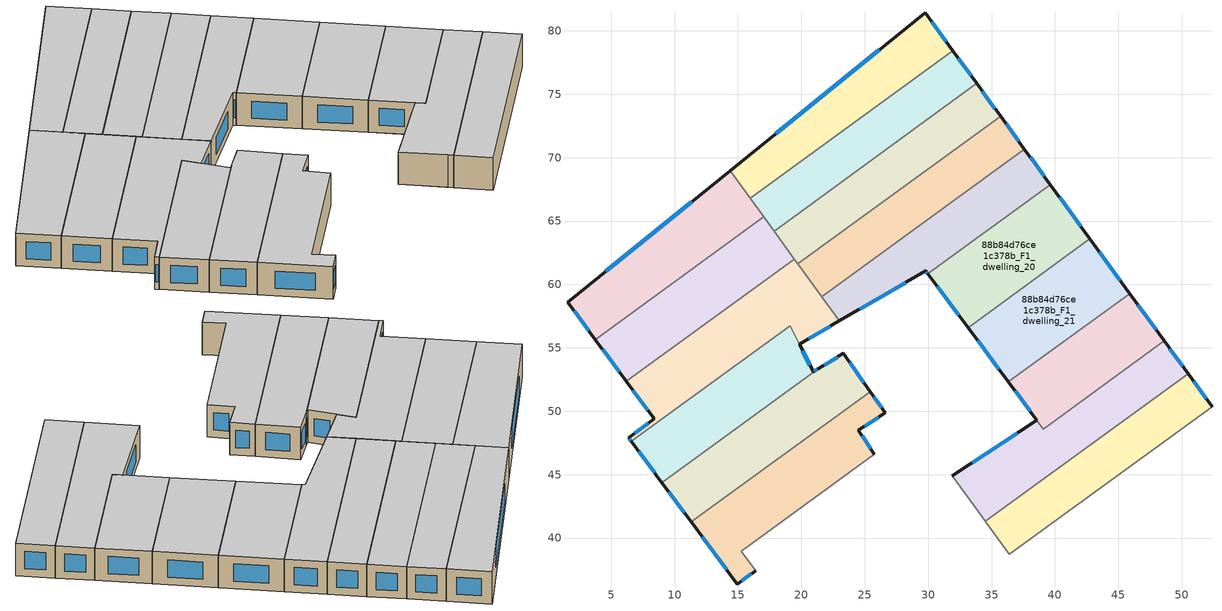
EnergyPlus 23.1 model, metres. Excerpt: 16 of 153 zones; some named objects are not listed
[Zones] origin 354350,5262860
88b84d76ce1c378b_F1_dwelling_0
 floor to 88b84d76ce1c378b_F0_dwelling_0 (EU_floor_Construction): 14.38,68.97 17.04,65.33 3.76,55.65 1.56,58.61 z3
 wall outside (EU_wall_Construction): 14.38,68.97 1.56,58.61 3.76,55.65 z3:6
 wall to 88b84d76ce1c378b_F1_dwelling_1 (EU_wall_Construction): 3.76,55.65 17.04,65.33 z3:6
 wall to 88b84d76ce1c378b_F1_dwelling_15 (EU_wall_Construction): 15.97,66.79 14.38,68.97 z3:6
 wall to 88b84d76ce1c378b_F1_dwelling_16 (EU_wall_Construction): 17.04,65.33 15.97,66.79 z3:6
 window (EU_Window_Construction): 2.08,57.91 3.24,56.35 / 11.37,66.54 4.57,61.04 z3.7:5.3
 ceiling to 88b84d76ce1c378b_F2_dwelling_0 (EU_floor_Construction): 17.04,65.33 14.38,68.97 1.56,58.61 3.76,55.65 z6
88b84d76ce1c378b_F1_dwelling_1
 floor to 88b84d76ce1c378b_F0_dwelling_1 (EU_floor_Construction): 17.04,65.33 19.46,62.01 6.21,52.36 3.76,55.65 z3
 wall outside (EU_wall_Construction): 3.76,55.65 6.21,52.36 z3:6
 wall to 88b84d76ce1c378b_F1_dwelling_2 (EU_wall_Construction): 6.21,52.36 19.46,62.01 z3:6
 wall to 88b84d76ce1c378b_F1_dwelling_17 (EU_wall_Construction): 19.46,62.01 17.85,64.21 z3:6
 wall to 88b84d76ce1c378b_F1_dwelling_16 (EU_wall_Construction): 17.85,64.21 17.04,65.33 z3:6
 window (EU_Window_Construction): 4.33,54.88 5.63,53.13 z3.7:5.3
 ceiling to 88b84d76ce1c378b_F2_dwelling_1 (EU_floor_Construction): 19.46,62.01 17.04,65.33 3.76,55.65 6.21,52.36 z6
88b84d76ce1c378b_F1_dwelling_15
 floor to 88b84d76ce1c378b_F0_dwelling_15 (EU_floor_Construction): 29.77,81.42 31.95,78.43 15.97,66.79 14.38,68.97 z3
 wall outside (EU_wall_Construction): 31.95,78.43 29.77,81.42 14.38,68.97 z3:6
 wall to 88b84d76ce1c378b_F1_dwelling_16 (EU_wall_Construction): 15.97,66.79 31.95,78.43 z3:6
 window (EU_Window_Construction): 26.16,78.5 17.99,71.9 / 31.44,79.14 30.28,80.72 z3.7:5.3
 ceiling to 88b84d76ce1c378b_F2_dwelling_15 (EU_floor_Construction): 31.95,78.43 29.77,81.42 14.38,68.97 15.97,66.79 z6
88b84d76ce1c378b_F1_dwelling_16
 floor to 88b84d76ce1c378b_F0_dwelling_16 (EU_floor_Construction): 31.95,78.43 33.83,75.85 17.85,64.21 15.97,66.79 z3
 wall outside (EU_wall_Construction): 33.83,75.85 31.95,78.43 z3:6
 wall to 88b84d76ce1c378b_F1_dwelling_17 (EU_wall_Construction): 17.85,64.21 33.83,75.85 z3:6
 window (EU_Window_Construction): 33.39,76.46 32.39,77.83 z3.7:5.3
 ceiling to 88b84d76ce1c378b_F2_dwelling_16 (EU_floor_Construction): 33.83,75.85 31.95,78.43 15.97,66.79 17.85,64.21 z6
88b84d76ce1c378b_F1_dwelling_17
 floor to 88b84d76ce1c378b_F0_dwelling_17 (EU_floor_Construction): 33.83,75.85 35.71,73.27 19.73,61.63 17.85,64.21 z3
 wall outside (EU_wall_Construction): 35.71,73.27 33.83,75.85 z3:6
 wall to 88b84d76ce1c378b_F1_dwelling_18 (EU_wall_Construction): 19.73,61.63 35.71,73.27 z3:6
 wall to 88b84d76ce1c378b_F1_dwelling_2 (EU_wall_Construction): 19.46,62.01 19.73,61.63 z3:6
 window (EU_Window_Construction): 35.27,73.87 34.27,75.25 z3.7:5.3
 ceiling to 88b84d76ce1c378b_F2_dwelling_17 (EU_floor_Construction): 35.71,73.27 33.83,75.85 17.85,64.21 19.73,61.63 z6
88b84d76ce1c378b_F1_dwelling_18
 floor to 88b84d76ce1c378b_F0_dwelling_18 (EU_floor_Construction): 35.71,73.27 37.6,70.68 21.61,59.04 19.73,61.63 z3
 wall outside (EU_wall_Construction): 37.6,70.68 35.71,73.27 z3:6
 wall to 88b84d76ce1c378b_F1_dwelling_19 (EU_wall_Construction): 21.61,59.04 37.6,70.68 z3:6
 wall to 88b84d76ce1c378b_F1_dwelling_2 (EU_wall_Construction): 19.73,61.63 21.61,59.04 z3:6
 window (EU_Window_Construction): 37.15,71.29 36.16,72.66 z3.7:5.3
 ceiling to 88b84d76ce1c378b_F2_dwelling_18 (EU_floor_Construction): 37.6,70.68 35.71,73.27 19.73,61.63 21.61,59.04 z6
88b84d76ce1c378b_F1_dwelling_19
 floor to 88b84d76ce1c378b_F0_dwelling_19 (EU_floor_Construction): 37.6,70.68 39.64,67.88 29.99,60.85 29.82,61.07 23.01,57.13 21.61,59.04 z3
 wall outside (EU_wall_Construction): 39.64,67.88 37.6,70.68 / 23.01,57.13 29.82,61.07 29.99,60.85 z3:6
 wall to 88b84d76ce1c378b_F1_dwelling_20 (EU_wall_Construction): 29.99,60.85 39.64,67.88 z3:6
 wall to 88b84d76ce1c378b_F1_dwelling_2 (EU_wall_Construction): 21.61,59.04 23.01,57.13 z3:6
 window (EU_Window_Construction): 39.16,68.54 38.08,70.03 / 29.86,61.02 29.95,60.9 / 24.61,58.06 28.22,60.15 z3.7:5.3
 ceiling to 88b84d76ce1c378b_F2_dwelling_19 (EU_floor_Construction): 29.99,60.85 39.64,67.88 37.6,70.68 21.61,59.04 23.01,57.13 29.82,61.07 z6
88b84d76ce1c378b_F1_dwelling_2
 floor to 88b84d76ce1c378b_F0_dwelling_2 (EU_floor_Construction): 19.46,62.01 23.01,57.13 19.86,55.3 19.15,56.76 6.6,47.62 6.39,47.91 8.4,49.41 6.21,52.36 z3
 wall outside (EU_wall_Construction): 19.86,55.3 23.01,57.13 / 6.21,52.36 8.4,49.41 6.39,47.91 6.6,47.62 z3:6
 wall to 88b84d76ce1c378b_F1_dwelling_3 (EU_wall_Construction): 19.15,56.76 19.86,55.3 / 6.6,47.62 19.14,56.75 z3:6
 window (EU_Window_Construction): 20.6,55.73 22.27,56.7 / 6.44,47.84 6.55,47.69 / 7.93,49.06 6.86,48.26 / 6.72,51.66 7.88,50.1 z3.7:5.3
 ceiling to 88b84d76ce1c378b_F2_dwelling_2 (EU_floor_Construction): 19.86,55.3 23.01,57.13 19.46,62.01 6.21,52.36 8.4,49.41 6.39,47.91 6.6,47.62 19.15,56.76 z6
88b84d76ce1c378b_F1_dwelling_20
 floor to 88b84d76ce1c378b_F0_dwelling_20 (EU_floor_Construction): 39.64,67.88 42.76,63.59 33.15,56.59 29.99,60.85 z3
 wall outside (EU_wall_Construction): 29.99,60.85 33.15,56.59 / 42.76,63.59 39.64,67.88 z3:6
 wall to 88b84d76ce1c378b_F1_dwelling_21 (EU_wall_Construction): 33.15,56.59 42.76,63.59 z3:6
 window (EU_Window_Construction): 30.73,59.85 32.41,57.59 / 42.03,64.6 40.37,66.87 z3.7:5.3
 ceiling to 88b84d76ce1c378b_F2_dwelling_20 (EU_floor_Construction): 42.76,63.59 39.64,67.88 29.99,60.85 33.15,56.59 z6
88b84d76ce1c378b_F1_dwelling_21
 floor to 88b84d76ce1c378b_F0_dwelling_21 (EU_floor_Construction): 42.76,63.59 45.9,59.29 36.33,52.32 33.15,56.59 z3
 wall outside (EU_wall_Construction): 33.15,56.59 36.33,52.32 / 45.9,59.29 42.76,63.59 z3:6
 wall to 88b84d76ce1c378b_F1_dwelling_22 (EU_wall_Construction): 36.33,52.32 45.9,59.29 z3:6
 window (EU_Window_Construction): 33.9,55.59 35.58,53.32 / 45.16,60.3 43.5,62.58 z3.7:5.3
 ceiling to 88b84d76ce1c378b_F2_dwelling_21 (EU_floor_Construction): 45.9,59.29 42.76,63.59 33.15,56.59 36.33,52.32 z6
88b84d76ce1c378b_F1_dwelling_22
 floor to 88b84d76ce1c378b_F0_dwelling_22 (EU_floor_Construction): 45.9,59.29 48.62,55.54 39.09,48.6 36.33,52.32 z3
 wall outside (EU_wall_Construction): 48.62,55.54 45.9,59.29 / 36.33,52.32 38.58,49.29 z3:6
 wall to 88b84d76ce1c378b_F1_dwelling_23 (EU_wall_Construction): 38.58,49.29 39.09,48.6 48.62,55.54 z3:6
 window (EU_Window_Construction): 47.98,56.42 46.54,58.41 / 36.86,51.61 38.05,50 z3.7:5.3
 ceiling to 88b84d76ce1c378b_F2_dwelling_22 (EU_floor_Construction): 48.62,55.54 45.9,59.29 36.33,52.32 39.09,48.6 z6
88b84d76ce1c378b_F1_dwelling_23
 floor to 88b84d76ce1c378b_F0_dwelling_23 (EU_floor_Construction): 48.62,55.54 50.51,52.96 34.52,41.32 31.89,44.93 38.58,49.29 39.09,48.6 z3
 wall outside (EU_wall_Construction): 50.51,52.96 48.62,55.54 / 38.58,49.29 31.89,44.93 z3:6
 wall to 88b84d76ce1c378b_F1_dwelling_24 (EU_wall_Construction): 34.52,41.32 50.51,52.96 z3:6
 wall to 88b84d76ce1c378b_F1_dwelling_7 (EU_wall_Construction): 31.89,44.93 34.23,41.73 z3:6
 wall to 88b84d76ce1c378b_F1_dwelling_8 (EU_wall_Construction): 34.23,41.73 34.52,41.32 z3:6
 window (EU_Window_Construction): 50.06,53.57 49.07,54.94 / 37.01,48.27 33.46,45.96 z3.7:5.3
 ceiling to 88b84d76ce1c378b_F2_dwelling_23 (EU_floor_Construction): 50.51,52.96 48.62,55.54 39.09,48.6 38.58,49.29 31.89,44.93 34.52,41.32 z6
88b84d76ce1c378b_F1_dwelling_24
 floor to 88b84d76ce1c378b_F0_dwelling_24 (EU_floor_Construction): 50.51,52.96 52.39,50.38 36.41,38.74 34.52,41.32 z3
 wall outside (EU_wall_Construction): 52.39,50.38 50.51,52.96 z3:6
 wall to 88b84d76ce1c378b_F1_dwelling_25 (EU_wall_Construction): 36.41,38.74 52.39,50.38 z3:6
 wall to 88b84d76ce1c378b_F1_dwelling_8 (EU_wall_Construction): 34.52,41.32 36.41,38.74 z3:6
 window (EU_Window_Construction): 51.95,50.98 50.95,52.35 z3.7:5.3
 ceiling to 88b84d76ce1c378b_F2_dwelling_24 (EU_floor_Construction): 52.39,50.38 50.51,52.96 34.52,41.32 36.41,38.74 z6
88b84d76ce1c378b_F1_dwelling_3
 floor to 88b84d76ce1c378b_F0_dwelling_3 (EU_floor_Construction): 19.14,56.75 20.93,53.11 21.35,53.36 9.01,44.38 6.6,47.62 z3
 wall outside (EU_wall_Construction): 6.6,47.62 9.01,44.38 / 21.35,53.36 20.93,53.11 19.86,55.3 z3:6
 wall to 88b84d76ce1c378b_F1_dwelling_4 (EU_wall_Construction): 9.01,44.38 21.35,53.36 z3:6
 window (EU_Window_Construction): 7.17,46.86 8.45,45.14 / 20.68,53.62 20.11,54.79 / 21.25,53.3 21.03,53.17 z3.7:5.3
 ceiling to 88b84d76ce1c378b_F2_dwelling_3 (EU_floor_Construction): 20.93,53.11 19.14,56.75 6.6,47.62 9.01,44.38 21.35,53.36 z6
88b84d76ce1c378b_F1_dwelling_4
 floor to 88b84d76ce1c378b_F0_dwelling_4 (EU_floor_Construction): 23.33,54.56 25.43,51.55 11.32,41.28 9.01,44.38 21.35,53.36 z3
 wall outside (EU_wall_Construction): 25.43,51.55 23.33,54.56 21.35,53.36 / 9.01,44.38 11.32,41.28 z3:6
 wall to 88b84d76ce1c378b_F1_dwelling_5 (EU_wall_Construction): 11.32,41.28 25.43,51.55 z3:6
 window (EU_Window_Construction): 24.93,52.26 23.82,53.86 / 9.55,43.65 10.77,42 / 22.86,54.28 21.81,53.64 z3.7:5.3
 ceiling to 88b84d76ce1c378b_F2_dwelling_4 (EU_floor_Construction): 25.43,51.55 23.33,54.56 21.35,53.36 9.01,44.38 11.32,41.28 z6
88b84d76ce1c378b_F1_dwelling_5
 floor to 88b84d76ce1c378b_F0_dwelling_5 (EU_floor_Construction): 25.43,51.55 26.61,49.87 24.5,48.51 25.77,46.61 15.26,38.96 16.4,37.43 14.96,36.37 11.32,41.28 z3
 wall outside (EU_wall_Construction): 25.77,46.61 24.5,48.51 26.61,49.87 25.43,51.55 / 11.32,41.28 14.96,36.37 16.4,37.43 z3:6
 wall to 88b84d76ce1c378b_F1_dwelling_6 (EU_wall_Construction): 15.27,38.96 25.77,46.61 / 16.4,37.43 15.26,38.96 z3:6
 window (EU_Window_Construction): 26.33,50.26 25.7,51.16 / 25,48.83 26.11,49.55 / 25.47,47.06 24.8,48.06 / 15.3,36.62 16.06,37.18 / 12.17,40.12 14.1,37.52 z3.7:5.3
 ceiling to 88b84d76ce1c378b_F2_dwelling_5 (EU_floor_Construction): 16.4,37.43 15.26,38.96 25.77,46.61 24.5,48.51 26.61,49.87 25.43,51.55 11.32,41.28 14.96,36.37 z6
[Building]
EU S2 Campaign: North Axis=0; Terrain=City; Solar Distribution=FullExterior
[Site:Location]
Budapest.Ferenc.Liszt.Intl.AP: Latitude=47.437; Longitude=19.256; Time Zone=1; Elevation=185
[SizingPeriod:WeatherFileDays]
AnnualSizingPeriod: Begin Month=1; Begin Day of Month=1; End Month=12; End Day of Month=31; Day of Week for Start Day=Monday; Use Weather File Daylight Saving Period=No; Use Weather File Rain and Snow Indicators=No
[MATERIAL]
EU_InternalMass_Material: Roughness=MediumRough; Thickness=0.1; Conductivity=1; Density=1800; Specific Heat=900; Thermal Absorptance=0.9; Solar Absorptance=0.7; Visible Absorptance=0.7
[MATERIAL:NOMASS] Roughness=MediumRough; Thermal Absorptance=0.9; Solar Absorptance=0.7; Visible Absorptance=0.7
Name | Thermal Resistance
EU_wall_NoMass | 0.832559
EU_floor_NoMass | 0.872794
[WINDOWMATERIAL:SIMPLEGLAZINGSYSTEM]
EU_Window_SimpleGlazing: UFactor=2.79869; Solar Heat Gain Coefficient=0.75; Visible Transmittance=0.75
[CONSTRUCTION]
EU_wall_Construction: EU_wall_NoMass
EU_floor_Construction: EU_floor_NoMass
EU_Window_Construction: EU_Window_SimpleGlazing
EU_InternalMass_Construction: EU_InternalMass_Material
[ZONE] Type=1; Multiplier=1; Ceiling Height=autocalculate; Floor Area=autocalculate; Part of Total Floor Area=Yes
Name | Volume
88b84d76ce1c378b_F1_dwelling_0 | 202.233
88b84d76ce1c378b_F1_dwelling_1 | 202.217
88b84d76ce1c378b_F1_dwelling_15 | 189.62
88b84d76ce1c378b_F1_dwelling_16 | 189.57
88b84d76ce1c378b_F1_dwelling_17 | 189.618
88b84d76ce1c378b_F1_dwelling_18 | 189.617
88b84d76ce1c378b_F1_dwelling_19 | 189.584
88b84d76ce1c378b_F1_dwelling_2 | 220.923
88b84d76ce1c378b_F1_dwelling_20 | 189.599
88b84d76ce1c378b_F1_dwelling_21 | 189.592
88b84d76ce1c378b_F1_dwelling_22 | 164.071
88b84d76ce1c378b_F1_dwelling_23 | 215.161
88b84d76ce1c378b_F1_dwelling_24 | 189.569
88b84d76ce1c378b_F1_dwelling_3 | 183.533
88b84d76ce1c378b_F1_dwelling_4 | 202.275
88b84d76ce1c378b_F1_dwelling_5 | 212.478
[INTERNALMASS] Construction=EU_InternalMass_Construction
Name | Zone or ZoneList | Surface Area
88b84d76ce1c378b_F1_dwelling_0_EU_InternalMass | 88b84d76ce1c378b_F1_dwelling_0 | 67.411
88b84d76ce1c378b_F1_dwelling_1_EU_InternalMass | 88b84d76ce1c378b_F1_dwelling_1 | 67.4058
88b84d76ce1c378b_F1_dwelling_2_EU_InternalMass | 88b84d76ce1c378b_F1_dwelling_2 | 73.6412
88b84d76ce1c378b_F1_dwelling_3_EU_InternalMass | 88b84d76ce1c378b_F1_dwelling_3 | 61.188
88b84d76ce1c378b_F1_dwelling_4_EU_InternalMass | 88b84d76ce1c378b_F1_dwelling_4 | 67.425
88b84d76ce1c378b_F1_dwelling_5_EU_InternalMass | 88b84d76ce1c378b_F1_dwelling_5 | 70.8264
88b84d76ce1c378b_F1_dwelling_15_EU_InternalMass | 88b84d76ce1c378b_F1_dwelling_15 | 63.2065
88b84d76ce1c378b_F1_dwelling_16_EU_InternalMass | 88b84d76ce1c378b_F1_dwelling_16 | 63.1899
88b84d76ce1c378b_F1_dwelling_17_EU_InternalMass | 88b84d76ce1c378b_F1_dwelling_17 | 63.2058
88b84d76ce1c378b_F1_dwelling_18_EU_InternalMass | 88b84d76ce1c378b_F1_dwelling_18 | 63.2058
88b84d76ce1c378b_F1_dwelling_19_EU_InternalMass | 88b84d76ce1c378b_F1_dwelling_19 | 63.1945
88b84d76ce1c378b_F1_dwelling_20_EU_InternalMass | 88b84d76ce1c378b_F1_dwelling_20 | 63.1998
88b84d76ce1c378b_F1_dwelling_21_EU_InternalMass | 88b84d76ce1c378b_F1_dwelling_21 | 63.1973
88b84d76ce1c378b_F1_dwelling_22_EU_InternalMass | 88b84d76ce1c378b_F1_dwelling_22 | 54.6911
88b84d76ce1c378b_F1_dwelling_23_EU_InternalMass | 88b84d76ce1c378b_F1_dwelling_23 | 71.7197
88b84d76ce1c378b_F1_dwelling_24_EU_InternalMass | 88b84d76ce1c378b_F1_dwelling_24 | 63.1899
[OTHEREQUIPMENT] Fuel Type=Electricity; Design Level Calculation Method=Watts/Area; Power per Zone Floor Area=1; Fraction Latent=0; Fraction Radiant=0; Fraction Lost=0; Carbon Dioxide Generation Rate=0; EndUse Subcategory=EU_Step8_InternalGains
Name | Zone or ZoneList or Space or SpaceList | Schedule
EU_Step8_InternalGain_88b84d76ce1c378b_F1_dwelling_0_f000 | 88b84d76ce1c378b_F1_dwelling_0 | EU_Step8_GainSchedule_88b84d76ce1c378b_F1_dwelling_0_f000
EU_Step8_InternalGain_88b84d76ce1c378b_F1_dwelling_1_f000 | 88b84d76ce1c378b_F1_dwelling_1 | EU_Step8_GainSchedule_88b84d76ce1c378b_F1_dwelling_1_f000
EU_Step8_InternalGain_88b84d76ce1c378b_F1_dwelling_2_f000 | 88b84d76ce1c378b_F1_dwelling_2 | EU_Step8_GainSchedule_88b84d76ce1c378b_F1_dwelling_2_f000
EU_Step8_InternalGain_88b84d76ce1c378b_F1_dwelling_3_f000 | 88b84d76ce1c378b_F1_dwelling_3 | EU_Step8_GainSchedule_88b84d76ce1c378b_F1_dwelling_3_f000
EU_Step8_InternalGain_88b84d76ce1c378b_F1_dwelling_4_f000 | 88b84d76ce1c378b_F1_dwelling_4 | EU_Step8_GainSchedule_88b84d76ce1c378b_F1_dwelling_4_f000
EU_Step8_InternalGain_88b84d76ce1c378b_F1_dwelling_5_f000 | 88b84d76ce1c378b_F1_dwelling_5 | EU_Step8_GainSchedule_88b84d76ce1c378b_F1_dwelling_5_f000
EU_Step8_InternalGain_88b84d76ce1c378b_F1_dwelling_15_f000 | 88b84d76ce1c378b_F1_dwelling_15 | EU_Step8_GainSchedule_88b84d76ce1c378b_F1_dwelling_15_f000
EU_Step8_InternalGain_88b84d76ce1c378b_F1_dwelling_16_f000 | 88b84d76ce1c378b_F1_dwelling_16 | EU_Step8_GainSchedule_88b84d76ce1c378b_F1_dwelling_16_f000
EU_Step8_InternalGain_88b84d76ce1c378b_F1_dwelling_17_f000 | 88b84d76ce1c378b_F1_dwelling_17 | EU_Step8_GainSchedule_88b84d76ce1c378b_F1_dwelling_17_f000
EU_Step8_InternalGain_88b84d76ce1c378b_F1_dwelling_18_f000 | 88b84d76ce1c378b_F1_dwelling_18 | EU_Step8_GainSchedule_88b84d76ce1c378b_F1_dwelling_18_f000
EU_Step8_InternalGain_88b84d76ce1c378b_F1_dwelling_19_f000 | 88b84d76ce1c378b_F1_dwelling_19 | EU_Step8_GainSchedule_88b84d76ce1c378b_F1_dwelling_19_f000
EU_Step8_InternalGain_88b84d76ce1c378b_F1_dwelling_20_f000 | 88b84d76ce1c378b_F1_dwelling_20 | EU_Step8_GainSchedule_88b84d76ce1c378b_F1_dwelling_20_f000
EU_Step8_InternalGain_88b84d76ce1c378b_F1_dwelling_21_f000 | 88b84d76ce1c378b_F1_dwelling_21 | EU_Step8_GainSchedule_88b84d76ce1c378b_F1_dwelling_21_f000
EU_Step8_InternalGain_88b84d76ce1c378b_F1_dwelling_22_f000 | 88b84d76ce1c378b_F1_dwelling_22 | EU_Step8_GainSchedule_88b84d76ce1c378b_F1_dwelling_22_f000
EU_Step8_InternalGain_88b84d76ce1c378b_F1_dwelling_23_f000 | 88b84d76ce1c378b_F1_dwelling_23 | EU_Step8_GainSchedule_88b84d76ce1c378b_F1_dwelling_23_f000
EU_Step8_InternalGain_88b84d76ce1c378b_F1_dwelling_24_f000 | 88b84d76ce1c378b_F1_dwelling_24 | EU_Step8_GainSchedule_88b84d76ce1c378b_F1_dwelling_24_f000
[ZONEVENTILATION:DESIGNFLOWRATE] Schedule=EU_AlwaysOn; Design Flow Rate Calculation Method=AirChanges/Hour; Air Changes per Hour=0.475469; Ventilation Type=Natural; Fan Pressure Rise=0; Fan Total Efficiency=1; Constant Term Coefficient=1; Temperature Term Coefficient=0; Velocity Term Coefficient=0; Velocity Squared Term Coefficient=0; Minimum Indoor Temperature=-100; Maximum Indoor Temperature=100; Delta Temperature=-100; Minimum Outdoor Temperature=-100; Maximum Outdoor Temperature=100; Maximum Wind Speed=40
Name | Zone or ZoneList or Space or SpaceList
EU_ConstantAir_88b84d76ce1c378b_F1_dwelling_0 | 88b84d76ce1c378b_F1_dwelling_0
EU_ConstantAir_88b84d76ce1c378b_F1_dwelling_1 | 88b84d76ce1c378b_F1_dwelling_1
EU_ConstantAir_88b84d76ce1c378b_F1_dwelling_2 | 88b84d76ce1c378b_F1_dwelling_2
EU_ConstantAir_88b84d76ce1c378b_F1_dwelling_3 | 88b84d76ce1c378b_F1_dwelling_3
EU_ConstantAir_88b84d76ce1c378b_F1_dwelling_4 | 88b84d76ce1c378b_F1_dwelling_4
EU_ConstantAir_88b84d76ce1c378b_F1_dwelling_5 | 88b84d76ce1c378b_F1_dwelling_5
EU_ConstantAir_88b84d76ce1c378b_F1_dwelling_15 | 88b84d76ce1c378b_F1_dwelling_15
EU_ConstantAir_88b84d76ce1c378b_F1_dwelling_16 | 88b84d76ce1c378b_F1_dwelling_16
EU_ConstantAir_88b84d76ce1c378b_F1_dwelling_17 | 88b84d76ce1c378b_F1_dwelling_17
EU_ConstantAir_88b84d76ce1c378b_F1_dwelling_18 | 88b84d76ce1c378b_F1_dwelling_18
EU_ConstantAir_88b84d76ce1c378b_F1_dwelling_19 | 88b84d76ce1c378b_F1_dwelling_19
EU_ConstantAir_88b84d76ce1c378b_F1_dwelling_20 | 88b84d76ce1c378b_F1_dwelling_20
EU_ConstantAir_88b84d76ce1c378b_F1_dwelling_21 | 88b84d76ce1c378b_F1_dwelling_21
EU_ConstantAir_88b84d76ce1c378b_F1_dwelling_22 | 88b84d76ce1c378b_F1_dwelling_22
EU_ConstantAir_88b84d76ce1c378b_F1_dwelling_23 | 88b84d76ce1c378b_F1_dwelling_23
EU_ConstantAir_88b84d76ce1c378b_F1_dwelling_24 | 88b84d76ce1c378b_F1_dwelling_24
[HVACTEMPLATE:ZONE:IDEALLOADSAIRSYSTEM] System Availability Schedule=EU_AlwaysOn; Maximum Heating Supply Air Temperature=50; Minimum Cooling Supply Air Temperature=13; Maximum Heating Supply Air Humidity Ratio=0.0156; Minimum Cooling Supply Air Humidity Ratio=0.0077; Heating Limit=NoLimit; Cooling Limit=NoLimit; Heating Availability Schedule=EU_AlwaysOn; Cooling Availability Schedule=EU_CoolingOff; Dehumidification Control Type=ConstantSensibleHeatRatio; Cooling Sensible Heat Ratio=0.7; Dehumidification Setpoint=60; Humidification Control Type=None; Humidification Setpoint=30; Outdoor Air Method=None; Outdoor Air Flow Rate per Person=0.00944; Outdoor Air Flow Rate per Zone Floor Area=0; Outdoor Air Flow Rate per Zone=0; Demand Controlled Ventilation Type=None; Outdoor Air Economizer Type=NoEconomizer; Heat Recovery Type=None; Sensible Heat Recovery Effectiveness=0.7; Latent Heat Recovery Effectiveness=0.65
Name | Template Thermostat
88b84d76ce1c378b_F1_dwelling_0 | EU_HeatOnly_88b84d76ce1c378b_F1_dwelling_0
88b84d76ce1c378b_F1_dwelling_1 | EU_HeatOnly_88b84d76ce1c378b_F1_dwelling_1
88b84d76ce1c378b_F1_dwelling_2 | EU_HeatOnly_88b84d76ce1c378b_F1_dwelling_2
88b84d76ce1c378b_F1_dwelling_3 | EU_HeatOnly_88b84d76ce1c378b_F1_dwelling_3
88b84d76ce1c378b_F1_dwelling_4 | EU_HeatOnly_88b84d76ce1c378b_F1_dwelling_4
88b84d76ce1c378b_F1_dwelling_5 | EU_HeatOnly_88b84d76ce1c378b_F1_dwelling_5
88b84d76ce1c378b_F1_dwelling_15 | EU_HeatOnly_88b84d76ce1c378b_F1_dwelling_15
88b84d76ce1c378b_F1_dwelling_16 | EU_HeatOnly_88b84d76ce1c378b_F1_dwelling_16
88b84d76ce1c378b_F1_dwelling_17 | EU_HeatOnly_88b84d76ce1c378b_F1_dwelling_17
88b84d76ce1c378b_F1_dwelling_18 | EU_HeatOnly_88b84d76ce1c378b_F1_dwelling_18
88b84d76ce1c378b_F1_dwelling_19 | EU_HeatOnly_88b84d76ce1c378b_F1_dwelling_19
88b84d76ce1c378b_F1_dwelling_20 | EU_HeatOnly_88b84d76ce1c378b_F1_dwelling_20
88b84d76ce1c378b_F1_dwelling_21 | EU_HeatOnly_88b84d76ce1c378b_F1_dwelling_21
88b84d76ce1c378b_F1_dwelling_22 | EU_HeatOnly_88b84d76ce1c378b_F1_dwelling_22
88b84d76ce1c378b_F1_dwelling_23 | EU_HeatOnly_88b84d76ce1c378b_F1_dwelling_23
88b84d76ce1c378b_F1_dwelling_24 | EU_HeatOnly_88b84d76ce1c378b_F1_dwelling_24
[SIZING:ZONE] Zone Cooling Design Supply Air Temperature Input Method=SupplyAirTemperature; Zone Cooling Design Supply Air Temperature=13; Zone Heating Design Supply Air Temperature Input Method=SupplyAirTemperature; Zone Heating Design Supply Air Temperature=50; Zone Cooling Design Supply Air Humidity Ratio=0.008; Zone Heating Design Supply Air Humidity Ratio=0.008; Cooling Design Air Flow Method=DesignDay; Cooling Design Air Flow Rate=0; Cooling Minimum Air Flow per Zone Floor Area=0.000762; Cooling Minimum Air Flow=0; Cooling Minimum Air Flow Fraction=0.2; Heating Design Air Flow Method=DesignDay; Heating Design Air Flow Rate=0; Heating Maximum Air Flow per Zone Floor Area=0.002032; Heating Maximum Air Flow=0.141576; Heating Maximum Air Flow Fraction=0.3; Account for Dedicated Outdoor Air System=No; Dedicated Outdoor Air System Control Strategy=NeutralSupplyAir; Dedicated Outdoor Air Low Setpoint Temperature for Design=autosize; Dedicated Outdoor Air High Setpoint Temperature for Design=autosize; Zone Load Sizing Method=Sensible Load Only No Latent Load; Zone Latent Cooling Design Supply Air Humidity Ratio Input Method=HumidityRatioDifference; Zone Cooling Design Supply Air Humidity Ratio Difference=0.005; Zone Latent Heating Design Supply Air Humidity Ratio Input Method=HumidityRatioDifference; Zone Humidification Design Supply Air Humidity Ratio Difference=0.005
88b84d76ce1c378b_F1_dwelling_0; 88b84d76ce1c378b_F1_dwelling_1; 88b84d76ce1c378b_F1_dwelling_2; 88b84d76ce1c378b_F1_dwelling_3; 88b84d76ce1c378b_F1_dwelling_4; 88b84d76ce1c378b_F1_dwelling_5; 88b84d76ce1c378b_F1_dwelling_15; 88b84d76ce1c378b_F1_dwelling_16; 88b84d76ce1c378b_F1_dwelling_17; 88b84d76ce1c378b_F1_dwelling_18; 88b84d76ce1c378b_F1_dwelling_19; 88b84d76ce1c378b_F1_dwelling_20; 88b84d76ce1c378b_F1_dwelling_21; 88b84d76ce1c378b_F1_dwelling_22; 88b84d76ce1c378b_F1_dwelling_23; 88b84d76ce1c378b_F1_dwelling_24
[SCHEDULE:CONSTANT]
Name | Hourly Value
EU_AlwaysOn | 1
EU_CoolingOff | 0
[SCHEDULE:FILE] Column Number=1; Rows to Skip at Top=0; Number of Hours of Data=8760; Column Separator=Comma; Interpolate to Timestep=No; Minutes per Item=60; Adjust Schedule for Daylight Savings=Yes
Name | File
EU_Step8_GainSchedule_88b84d76ce1c378b_F1_dwelling_0_f000 | ../../schedules/88b84d76ce1c378b/88b84d76ce1c378b_F1_dwelling_0_f000_gain.csv
EU_Step8_GainSchedule_88b84d76ce1c378b_F1_dwelling_1_f000 | ../../schedules/88b84d76ce1c378b/88b84d76ce1c378b_F1_dwelling_1_f000_gain.csv
EU_Step8_GainSchedule_88b84d76ce1c378b_F1_dwelling_2_f000 | ../../schedules/88b84d76ce1c378b/88b84d76ce1c378b_F1_dwelling_2_f000_gain.csv
EU_Step8_GainSchedule_88b84d76ce1c378b_F1_dwelling_3_f000 | ../../schedules/88b84d76ce1c378b/88b84d76ce1c378b_F1_dwelling_3_f000_gain.csv
EU_Step8_GainSchedule_88b84d76ce1c378b_F1_dwelling_4_f000 | ../../schedules/88b84d76ce1c378b/88b84d76ce1c378b_F1_dwelling_4_f000_gain.csv
EU_Step8_GainSchedule_88b84d76ce1c378b_F1_dwelling_5_f000 | ../../schedules/88b84d76ce1c378b/88b84d76ce1c378b_F1_dwelling_5_f000_gain.csv
EU_Step8_GainSchedule_88b84d76ce1c378b_F1_dwelling_15_f000 | ../../schedules/88b84d76ce1c378b/88b84d76ce1c378b_F1_dwelling_15_f000_gain.csv
EU_Step8_GainSchedule_88b84d76ce1c378b_F1_dwelling_16_f000 | ../../schedules/88b84d76ce1c378b/88b84d76ce1c378b_F1_dwelling_16_f000_gain.csv
EU_Step8_GainSchedule_88b84d76ce1c378b_F1_dwelling_17_f000 | ../../schedules/88b84d76ce1c378b/88b84d76ce1c378b_F1_dwelling_17_f000_gain.csv
EU_Step8_GainSchedule_88b84d76ce1c378b_F1_dwelling_18_f000 | ../../schedules/88b84d76ce1c378b/88b84d76ce1c378b_F1_dwelling_18_f000_gain.csv
EU_Step8_GainSchedule_88b84d76ce1c378b_F1_dwelling_19_f000 | ../../schedules/88b84d76ce1c378b/88b84d76ce1c378b_F1_dwelling_19_f000_gain.csv
EU_Step8_GainSchedule_88b84d76ce1c378b_F1_dwelling_20_f000 | ../../schedules/88b84d76ce1c378b/88b84d76ce1c378b_F1_dwelling_20_f000_gain.csv
EU_Step8_GainSchedule_88b84d76ce1c378b_F1_dwelling_21_f000 | ../../schedules/88b84d76ce1c378b/88b84d76ce1c378b_F1_dwelling_21_f000_gain.csv
EU_Step8_GainSchedule_88b84d76ce1c378b_F1_dwelling_22_f000 | ../../schedules/88b84d76ce1c378b/88b84d76ce1c378b_F1_dwelling_22_f000_gain.csv
EU_Step8_GainSchedule_88b84d76ce1c378b_F1_dwelling_23_f000 | ../../schedules/88b84d76ce1c378b/88b84d76ce1c378b_F1_dwelling_23_f000_gain.csv
EU_Step8_GainSchedule_88b84d76ce1c378b_F1_dwelling_24_f000 | ../../schedules/88b84d76ce1c378b/88b84d76ce1c378b_F1_dwelling_24_f000_gain.csv
